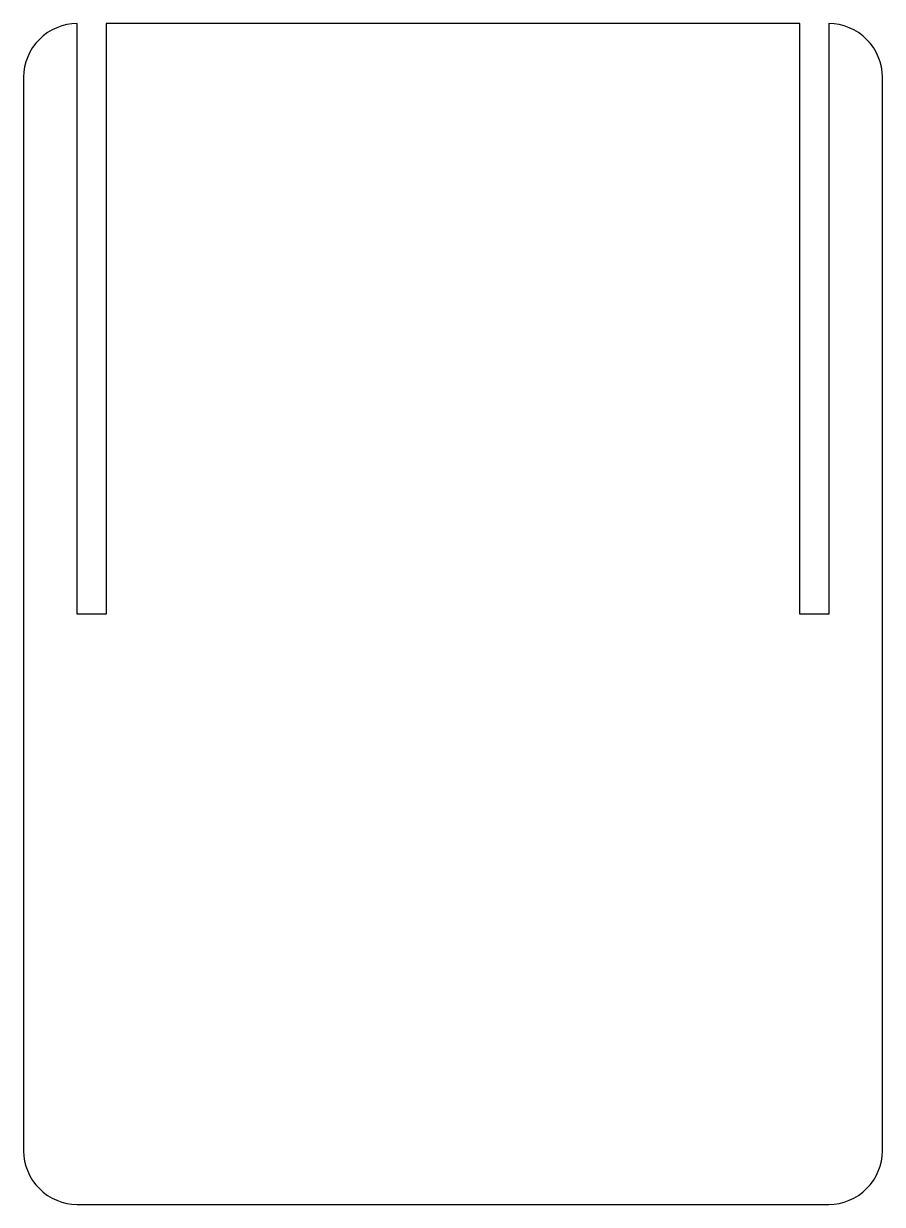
# Model space of a CAD drawing. Header units: millimetres. Extents: x 0 to 80, y 0 to 110.
import ezdxf

# ---------------------------------------------------------------- set-up
doc = ezdxf.new("R2010")
doc.units = ezdxf.units.MM

msp = doc.modelspace()

# ---------------------------------------------------------------- linework, layer by layer
msp.add_lwpolyline([(0, 5, 0.414214), (5, 0), (75, 0, 0.414214), (80, 5), (80, 105, 0.414214), (75, 110), (75, 55), (72.3, 55), (72.3, 110), (7.7, 110), (7.7, 55), (5, 55), (5, 110, 0.414214), (0, 105)], format="xyb", close=True)

doc.saveas('drawing.dxf')
